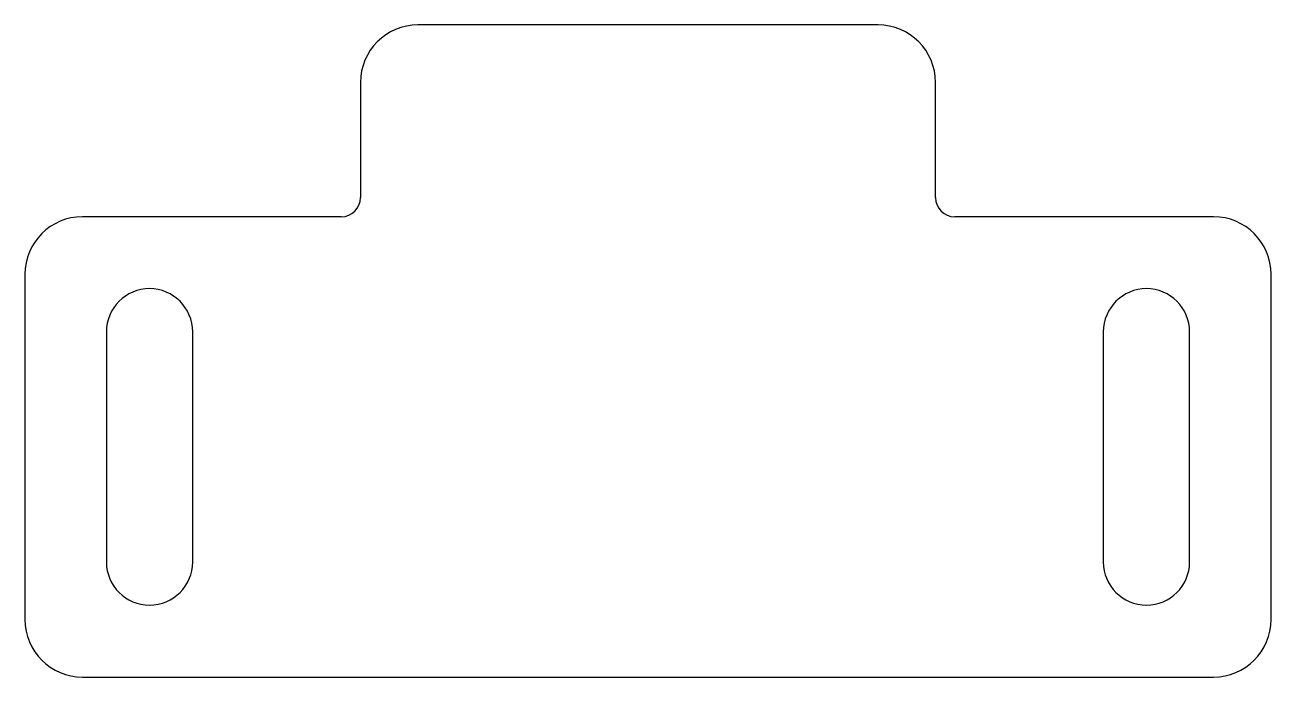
# Model space of a CAD drawing. Header units: millimetres. Extents: x -32.5 to 32.5, y 0 to 34.
import ezdxf

# ---------------------------------------------------------------- set-up
doc = ezdxf.new("R2010")
doc.units = ezdxf.units.MM

msp = doc.modelspace()

# ---------------------------------------------------------------- linework, layer by layer
at = {"color": 7, "linetype": 'Continuous', "lineweight": 25}
for p, q in [((12, 34), (-12, 34)), ((-15, 31), (-15, 25)), ((15, 25), (15, 31)), ((-16, 24), (-29.5, 24)), ((29.5, 24), (16, 24)), ((-32.5, 21), (-32.5, 3)), ((32.5, 3), (32.5, 21)), ((-28.25, 18), (-28.25, 6)), ((-23.75, 6), (-23.75, 18)), ((23.75, 18), (23.75, 6)), ((28.25, 6), (28.25, 18)), ((-29.5, 0), (29.5, 0))]:
    msp.add_line(p, q, dxfattribs=at)
for centre, radius, start, end in [((-12, 31), 3, 90, 180), ((12, 31), 3, 0, 90), ((-16, 25), 1, 270, 0), ((16, 25), 1, 180, 270), ((-29.5, 21), 3, 90, 180), ((29.5, 21), 3, 0, 90), ((-26, 18), 2.25, 0, 180), ((26, 18), 2.25, 0, 180), ((-26, 6), 2.25, 180, 0), ((26, 6), 2.25, 180, 0), ((-29.5, 3), 3, 180, 270), ((29.5, 3), 3, 270, 0)]:
    msp.add_arc(centre, radius, start, end, dxfattribs=at)

doc.saveas('drawing.dxf')
